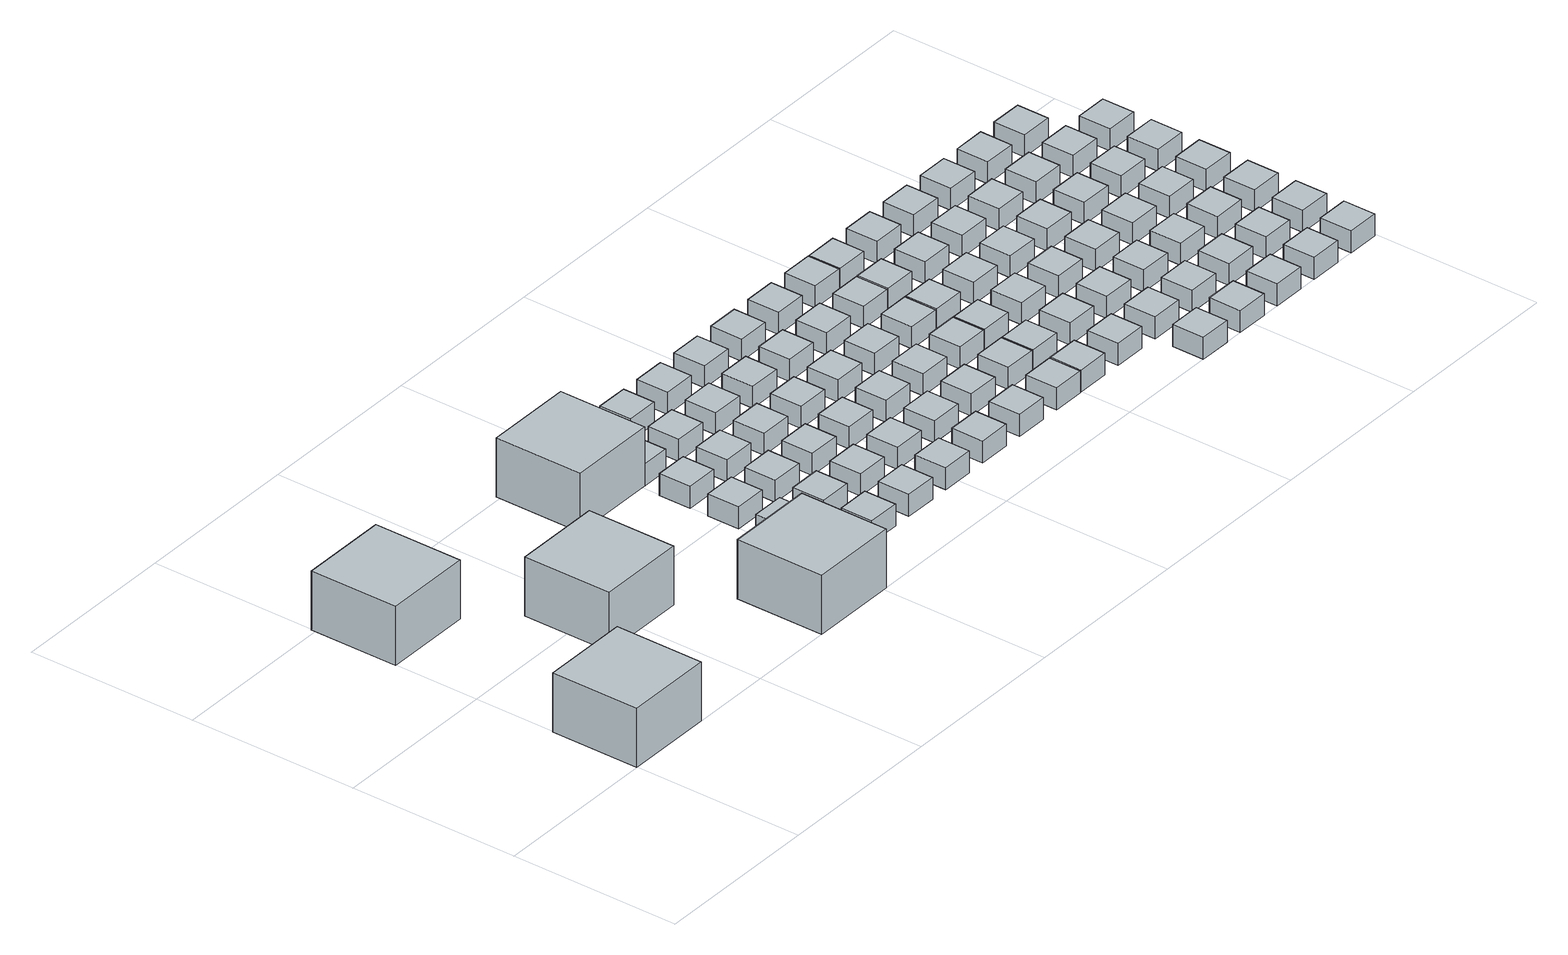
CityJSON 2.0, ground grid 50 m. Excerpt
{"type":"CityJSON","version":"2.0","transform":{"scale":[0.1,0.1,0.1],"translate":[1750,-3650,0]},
"CityObjects":{
"object1":{"type":"GenericCityObject","geometry":[{"type":"Solid","lod":"1","boundaries":[[[[0,1,2,3]],[[4,5,1,0]],[[5,6,2,1]],[[6,7,3,2]],[[7,4,0,3]],[[7,6,5,4]]]]}]},
"object2":{"type":"GenericCityObject","geometry":[{"type":"Solid","lod":"1","boundaries":[[[[8,9,10,11]],[[12,13,9,8]],[[13,14,10,9]],[[14,15,11,10]],[[15,12,8,11]],[[15,14,13,12]]]]}]},
"object3":{"type":"GenericCityObject","geometry":[{"type":"Solid","lod":"1","boundaries":[[[[16,17,18,19]],[[20,21,17,16]],[[21,22,18,17]],[[22,23,19,18]],[[23,20,16,19]],[[23,22,21,20]]]]}]},
"object4":{"type":"GenericCityObject","geometry":[{"type":"Solid","lod":"1","boundaries":[[[[24,25,26,27]],[[28,29,25,24]],[[29,30,26,25]],[[30,31,27,26]],[[31,28,24,27]],[[31,30,29,28]]]]}]},
"object5":{"type":"GenericCityObject","geometry":[{"type":"Solid","lod":"1","boundaries":[[[[32,33,34,35]],[[36,37,33,32]],[[37,38,34,33]],[[38,39,35,34]],[[39,36,32,35]],[[39,38,37,36]]]]}]},
"object6":{"type":"GenericCityObject","geometry":[{"type":"Solid","lod":"1","boundaries":[[[[40,41,42,43]],[[44,45,41,40]],[[45,46,42,41]],[[46,47,43,42]],[[47,44,40,43]],[[47,46,45,44]]]]}]},
"object7":{"type":"GenericCityObject","geometry":[{"type":"Solid","lod":"1","boundaries":[[[[48,49,50,51]],[[52,53,49,48]],[[53,54,50,49]],[[54,55,51,50]],[[55,52,48,51]],[[55,54,53,52]]]]}]},
"object8":{"type":"GenericCityObject","geometry":[{"type":"Solid","lod":"1","boundaries":[[[[56,57,58,59]],[[60,61,57,56]],[[61,62,58,57]],[[62,63,59,58]],[[63,60,56,59]],[[63,62,61,60]]]]}]},
"object9":{"type":"GenericCityObject","geometry":[{"type":"Solid","lod":"1","boundaries":[[[[64,65,66,67]],[[68,69,65,64]],[[69,70,66,65]],[[70,71,67,66]],[[71,68,64,67]],[[71,70,69,68]]]]}]},
"object10":{"type":"GenericCityObject","geometry":[{"type":"Solid","lod":"1","boundaries":[[[[72,73,74,75]],[[76,77,73,72]],[[77,78,74,73]],[[78,79,75,74]],[[79,76,72,75]],[[79,78,77,76]]]]}]},
"object11":{"type":"GenericCityObject","geometry":[{"type":"Solid","lod":"1","boundaries":[[[[80,81,82,83]],[[84,85,81,80]],[[85,86,82,81]],[[86,87,83,82]],[[87,84,80,83]],[[87,86,85,84]]]]}]},
"object12":{"type":"GenericCityObject","geometry":[{"type":"Solid","lod":"1","boundaries":[[[[88,89,90,91]],[[92,93,89,88]],[[93,94,90,89]],[[94,95,91,90]],[[95,92,88,91]],[[95,94,93,92]]]]}]},
"object13":{"type":"GenericCityObject","geometry":[{"type":"Solid","lod":"1","boundaries":[[[[96,97,98,99]],[[100,101,97,96]],[[101,102,98,97]],[[102,103,99,98]],[[103,100,96,99]],[[103,102,101,100]]]]}]},
"object14":{"type":"GenericCityObject","geometry":[{"type":"Solid","lod":"1","boundaries":[[[[104,105,106,107]],[[108,109,105,104]],[[109,110,106,105]],[[110,111,107,106]],[[111,108,104,107]],[[111,110,109,108]]]]}]},
"object15":{"type":"GenericCityObject","geometry":[{"type":"Solid","lod":"1","boundaries":[[[[112,113,114,115]],[[116,117,113,112]],[[117,118,114,113]],[[118,119,115,114]],[[119,116,112,115]],[[119,118,117,116]]]]}]},
"object16":{"type":"GenericCityObject","geometry":[{"type":"Solid","lod":"1","boundaries":[[[[120,121,122,123]],[[124,125,121,120]],[[125,126,122,121]],[[126,127,123,122]],[[127,124,120,123]],[[127,126,125,124]]]]}]},
"object17":{"type":"GenericCityObject","geometry":[{"type":"Solid","lod":"1","boundaries":[[[[128,129,130,131]],[[132,133,129,128]],[[133,134,130,129]],[[134,135,131,130]],[[135,132,128,131]],[[135,134,133,132]]]]}]},
"object18":{"type":"GenericCityObject","geometry":[{"type":"Solid","lod":"1","boundaries":[[[[136,137,138,139]],[[140,141,137,136]],[[141,142,138,137]],[[142,143,139,138]],[[143,140,136,139]],[[143,142,141,140]]]]}]},
"object19":{"type":"GenericCityObject","geometry":[{"type":"Solid","lod":"1","boundaries":[[[[144,145,146,147]],[[148,149,145,144]],[[149,150,146,145]],[[150,151,147,146]],[[151,148,144,147]],[[151,150,149,148]]]]}]},
"object20":{"type":"GenericCityObject","geometry":[{"type":"Solid","lod":"1","boundaries":[[[[152,153,154,155]],[[156,157,153,152]],[[157,158,154,153]],[[158,159,155,154]],[[159,156,152,155]],[[159,158,157,156]]]]}]},
"object21":{"type":"GenericCityObject","geometry":[{"type":"Solid","lod":"1","boundaries":[[[[160,161,162,163]],[[164,165,161,160]],[[165,166,162,161]],[[166,167,163,162]],[[167,164,160,163]],[[167,166,165,164]]]]}]},
"object22":{"type":"GenericCityObject","geometry":[{"type":"Solid","lod":"1","boundaries":[[[[168,169,170,171]],[[172,173,169,168]],[[173,174,170,169]],[[174,175,171,170]],[[175,172,168,171]],[[175,174,173,172]]]]}]},
"object23":{"type":"GenericCityObject","geometry":[{"type":"Solid","lod":"1","boundaries":[[[[176,177,178,179]],[[180,181,177,176]],[[181,182,178,177]],[[182,183,179,178]],[[183,180,176,179]],[[183,182,181,180]]]]}]},
"object24":{"type":"GenericCityObject","geometry":[{"type":"Solid","lod":"1","boundaries":[[[[184,185,186,187]],[[188,189,185,184]],[[189,190,186,185]],[[190,191,187,186]],[[191,188,184,187]],[[191,190,189,188]]]]}]},
"object25":{"type":"GenericCityObject","geometry":[{"type":"Solid","lod":"1","boundaries":[[[[192,193,194,195]],[[196,197,193,192]],[[197,198,194,193]],[[198,199,195,194]],[[199,196,192,195]],[[199,198,197,196]]]]}]},
"object26":{"type":"GenericCityObject","geometry":[{"type":"Solid","lod":"1","boundaries":[[[[200,201,202,203]],[[204,205,201,200]],[[205,206,202,201]],[[206,207,203,202]],[[207,204,200,203]],[[207,206,205,204]]]]}]},
"object27":{"type":"GenericCityObject","geometry":[{"type":"Solid","lod":"1","boundaries":[[[[208,209,210,211]],[[212,213,209,208]],[[213,214,210,209]],[[214,215,211,210]],[[215,212,208,211]],[[215,214,213,212]]]]}]},
"object28":{"type":"GenericCityObject","geometry":[{"type":"Solid","lod":"1","boundaries":[[[[216,217,218,219]],[[220,221,217,216]],[[221,222,218,217]],[[222,223,219,218]],[[223,220,216,219]],[[223,222,221,220]]]]}]},
"object29":{"type":"GenericCityObject","geometry":[{"type":"Solid","lod":"1","boundaries":[[[[224,225,226,227]],[[228,229,225,224]],[[229,230,226,225]],[[230,231,227,226]],[[231,228,224,227]],[[231,230,229,228]]]]}]},
"object30":{"type":"GenericCityObject","geometry":[{"type":"Solid","lod":"1","boundaries":[[[[232,233,234,235]],[[236,237,233,232]],[[237,238,234,233]],[[238,239,235,234]],[[239,236,232,235]],[[239,238,237,236]]]]}]},
"object31":{"type":"GenericCityObject","geometry":[{"type":"Solid","lod":"1","boundaries":[[[[240,241,242,243]],[[244,245,241,240]],[[245,246,242,241]],[[246,247,243,242]],[[247,244,240,243]],[[247,246,245,244]]]]}]},
"object32":{"type":"GenericCityObject","geometry":[{"type":"Solid","lod":"1","boundaries":[[[[248,249,250,251]],[[252,253,249,248]],[[253,254,250,249]],[[254,255,251,250]],[[255,252,248,251]],[[255,254,253,252]]]]}]},
"object33":{"type":"GenericCityObject","geometry":[{"type":"Solid","lod":"1","boundaries":[[[[256,257,258,259]],[[260,261,257,256]],[[261,262,258,257]],[[262,263,259,258]],[[263,260,256,259]],[[263,262,261,260]]]]}]},
"object34":{"type":"GenericCityObject","geometry":[{"type":"Solid","lod":"1","boundaries":[[[[264,265,266,267]],[[268,269,265,264]],[[269,270,266,265]],[[270,271,267,266]],[[271,268,264,267]],[[271,270,269,268]]]]}]},
"object35":{"type":"GenericCityObject","geometry":[{"type":"Solid","lod":"1","boundaries":[[[[272,273,274,275]],[[276,277,273,272]],[[277,278,274,273]],[[278,279,275,274]],[[279,276,272,275]],[[279,278,277,276]]]]}]},
"object36":{"type":"GenericCityObject","geometry":[{"type":"Solid","lod":"1","boundaries":[[[[280,281,282,283]],[[284,285,281,280]],[[285,286,282,281]],[[286,287,283,282]],[[287,284,280,283]],[[287,286,285,284]]]]}]},
"object37":{"type":"GenericCityObject","geometry":[{"type":"Solid","lod":"1","boundaries":[[[[288,289,290,291]],[[292,293,289,288]],[[293,294,290,289]],[[294,295,291,290]],[[295,292,288,291]],[[295,294,293,292]]]]}]},
"object38":{"type":"GenericCityObject","geometry":[{"type":"Solid","lod":"1","boundaries":[[[[296,297,298,299]],[[300,301,297,296]],[[301,302,298,297]],[[302,303,299,298]],[[303,300,296,299]],[[303,302,301,300]]]]}]},
"object39":{"type":"GenericCityObject","geometry":[{"type":"Solid","lod":"1","boundaries":[[[[304,305,306,307]],[[308,309,305,304]],[[309,310,306,305]],[[310,311,307,306]],[[311,308,304,307]],[[311,310,309,308]]]]}]},
"object40":{"type":"GenericCityObject","geometry":[{"type":"Solid","lod":"1","boundaries":[[[[312,313,314,315]],[[316,317,313,312]],[[317,318,314,313]],[[318,319,315,314]],[[319,316,312,315]],[[319,318,317,316]]]]}]},
"object41":{"type":"GenericCityObject","geometry":[{"type":"Solid","lod":"1","boundaries":[[[[320,321,322,323]],[[324,325,321,320]],[[325,326,322,321]],[[326,327,323,322]],[[327,324,320,323]],[[327,326,325,324]]]]}]},
"object42":{"type":"GenericCityObject","geometry":[{"type":"Solid","lod":"1","boundaries":[[[[328,329,330,331]],[[332,333,329,328]],[[333,334,330,329]],[[334,335,331,330]],[[335,332,328,331]],[[335,334,333,332]]]]}]},
"object43":{"type":"GenericCityObject","geometry":[{"type":"Solid","lod":"1","boundaries":[[[[336,337,338,339]],[[340,341,337,336]],[[341,342,338,337]],[[342,343,339,338]],[[343,340,336,339]],[[343,342,341,340]]]]}]},
"object44":{"type":"GenericCityObject","geometry":[{"type":"Solid","lod":"1","boundaries":[[[[344,345,346,347]],[[348,349,345,344]],[[349,350,346,345]],[[350,351,347,346]],[[351,348,344,347]],[[351,350,349,348]]]]}]},
"object45":{"type":"GenericCityObject","geometry":[{"type":"Solid","lod":"1","boundaries":[[[[352,353,354,355]],[[356,357,353,352]],[[357,358,354,353]],[[358,359,355,354]],[[359,356,352,355]],[[359,358,357,356]]]]}]},
"object46":{"type":"GenericCityObject","geometry":[{"type":"Solid","lod":"1","boundaries":[[[[360,361,362,363]],[[364,365,361,360]],[[365,366,362,361]],[[366,367,363,362]],[[367,364,360,363]],[[367,366,365,364]]]]}]},
"object47":{"type":"GenericCityObject","geometry":[{"type":"Solid","lod":"1","boundaries":[[[[368,369,370,371]],[[372,373,369,368]],[[373,374,370,369]],[[374,375,371,370]],[[375,372,368,371]],[[375,374,373,372]]]]}]},
"object48":{"type":"GenericCityObject","geometry":[{"type":"Solid","lod":"1","boundaries":[[[[376,377,378,379]],[[380,381,377,376]],[[381,382,378,377]],[[382,383,379,378]],[[383,380,376,379]],[[383,382,381,380]]]]}]},
"object49":{"type":"GenericCityObject","geometry":[{"type":"Solid","lod":"1","boundaries":[[[[384,385,386,387]],[[388,389,385,384]],[[389,390,386,385]],[[390,391,387,386]],[[391,388,384,387]],[[391,390,389,388]]]]}]},
"object50":{"type":"GenericCityObject","geometry":[{"type":"Solid","lod":"1","boundaries":[[[[392,393,394,395]],[[396,397,393,392]],[[397,398,394,393]],[[398,399,395,394]],[[399,396,392,395]],[[399,398,397,396]]]]}]},
"object51":{"type":"GenericCityObject","geometry":[{"type":"Solid","lod":"1","boundaries":[[[[400,401,402,403]],[[404,405,401,400]],[[405,406,402,401]],[[406,407,403,402]],[[407,404,400,403]],[[407,406,405,404]]]]}]},
"object52":{"type":"GenericCityObject","geometry":[{"type":"Solid","lod":"1","boundaries":[[[[408,409,410,411]],[[412,413,409,408]],[[413,414,410,409]],[[414,415,411,410]],[[415,412,408,411]],[[415,414,413,412]]]]}]},
"object53":{"type":"GenericCityObject","geometry":[{"type":"Solid","lod":"1","boundaries":[[[[416,417,418,419]],[[420,421,417,416]],[[421,422,418,417]],[[422,423,419,418]],[[423,420,416,419]],[[423,422,421,420]]]]}]},
"object54":{"type":"GenericCityObject","geometry":[{"type":"Solid","lod":"1","boundaries":[[[[424,425,426,427]],[[428,429,425,424]],[[429,430,426,425]],[[430,431,427,426]],[[431,428,424,427]],[[431,430,429,428]]]]}]},
"object55":{"type":"GenericCityObject","geometry":[{"type":"Solid","lod":"1","boundaries":[[[[432,433,434,435]],[[436,437,433,432]],[[437,438,434,433]],[[438,439,435,434]],[[439,436,432,435]],[[439,438,437,436]]]]}]},
"object56":{"type":"GenericCityObject","geometry":[{"type":"Solid","lod":"1","boundaries":[[[[440,441,442,443]],[[444,445,441,440]],[[445,446,442,441]],[[446,447,443,442]],[[447,444,440,443]],[[447,446,445,444]]]]}]},
"object57":{"type":"GenericCityObject","geometry":[{"type":"Solid","lod":"1","boundaries":[[[[448,449,450,451]],[[452,453,449,448]],[[453,454,450,449]],[[454,455,451,450]],[[455,452,448,451]],[[455,454,453,452]]]]}]},
"object58":{"type":"GenericCityObject","geometry":[{"type":"Solid","lod":"1","boundaries":[[[[456,457,458,459]],[[460,461,457,456]],[[461,462,458,457]],[[462,463,459,458]],[[463,460,456,459]],[[463,462,461,460]]]]}]},
"object59":{"type":"GenericCityObject","geometry":[{"type":"Solid","lod":"1","boundaries":[[[[464,465,466,467]],[[468,469,465,464]],[[469,470,466,465]],[[470,471,467,466]],[[471,468,464,467]],[[471,470,469,468]]]]}]},
"object60":{"type":"GenericCityObject","geometry":[{"type":"Solid","lod":"1","boundaries":[[[[472,473,474,475]],[[476,477,473,472]],[[477,478,474,473]],[[478,479,475,474]],[[479,476,472,475]],[[479,478,477,476]]]]}]},
"object61":{"type":"GenericCityObject","geometry":[{"type":"Solid","lod":"1","boundaries":[[[[480,481,482,483]],[[484,485,481,480]],[[485,486,482,481]],[[486,487,483,482]],[[487,484,480,483]],[[487,486,485,484]]]]}]},
"object62":{"type":"GenericCityObject","geometry":[{"type":"Solid","lod":"1","boundaries":[[[[488,489,490,491]],[[492,493,489,488]],[[493,494,490,489]],[[494,495,491,490]],[[495,492,488,491]],[[495,494,493,492]]]]}]},
"object63":{"type":"GenericCityObject","geometry":[{"type":"Solid","lod":"1","boundaries":[[[[496,497,498,499]],[[500,501,497,496]],[[501,502,498,497]],[[502,503,499,498]],[[503,500,496,499]],[[503,502,501,500]]]]}]},
"object64":{"type":"GenericCityObject","geometry":[{"type":"Solid","lod":"1","boundaries":[[[[504,505,506,507]],[[508,509,505,504]],[[509,510,506,505]],[[510,511,507,506]],[[511,508,504,507]],[[511,510,509,508]]]]}]},
"object65":{"type":"GenericCityObject","geometry":[{"type":"Solid","lod":"1","boundaries":[[[[512,513,514,515]],[[516,517,513,512]],[[517,518,514,513]],[[518,519,515,514]],[[519,516,512,515]],[[519,518,517,516]]]]}]},
"object66":{"type":"GenericCityObject","geometry":[{"type":"Solid","lod":"1","boundaries":[[[[520,521,522,523]],[[524,525,521,520]],[[525,526,522,521]],[[526,527,523,522]],[[527,524,520,523]],[[527,526,525,524]]]]}]},
"object67":{"type":"GenericCityObject","geometry":[{"type":"Solid","lod":"1","boundaries":[[[[528,529,530,531]],[[532,533,529,528]],[[533,534,530,529]],[[534,535,531,530]],[[535,532,528,531]],[[535,534,533,532]]]]}]},
"object68":{"type":"GenericCityObject","geometry":[{"type":"Solid","lod":"1","boundaries":[[[[536,537,538,539]],[[540,541,537,536]],[[541,542,538,537]],[[542,543,539,538]],[[543,540,536,539]],[[543,542,541,540]]]]}]},
"object69":{"type":"GenericCityObject","geometry":[{"type":"Solid","lod":"1","boundaries":[[[[544,545,546,547]],[[548,549,545,544]],[[549,550,546,545]],[[550,551,547,546]],[[551,548,544,547]],[[551,550,549,548]]]]}]},
"object70":{"type":"GenericCityObject","geometry":[{"type":"Solid","lod":"1","boundaries":[[[[552,553,554,555]],[[556,557,553,552]],[[557,558,554,553]],[[558,559,555,554]],[[559,556,552,555]],[[559,558,557,556]]]]}]},
"object71":{"type":"GenericCityObject","geometry":[{"type":"Solid","lod":"1","boundaries":[[[[560,561,562,563]],[[564,565,561,560]],[[565,566,562,561]],[[566,567,563,562]],[[567,564,560,563]],[[567,566,565,564]]]]}]},
"object72":{"type":"GenericCityObject","geometry":[{"type":"Solid","lod":"1","boundaries":[[[[568,569,570,571]],[[572,573,569,568]],[[573,574,570,569]],[[574,575,571,570]],[[575,572,568,571]],[[575,574,573,572]]]]}]},
"object73":{"type":"GenericCityObject","geometry":[{"type":"Solid","lod":"1","boundaries":[[[[576,577,578,579]],[[580,581,577,576]],[[581,582,578,577]],[[582,583,579,578]],[[583,580,576,579]],[[583,582,581,580]]]]}]},
"object74":{"type":"GenericCityObject","geometry":[{"type":"Solid","lod":"1","boundaries":[[[[584,585,586,587]],[[588,589,585,584]],[[589,590,586,585]],[[590,591,587,586]],[[591,588,584,587]],[[591,590,589,588]]]]}]},
"object75":{"type":"GenericCityObject","geometry":[{"type":"Solid","lod":"1","boundaries":[[[[592,593,594,595]],[[596,597,593,592]],[[597,598,594,593]],[[598,599,595,594]],[[599,596,592,595]],[[599,598,597,596]]]]}]},
"object76":{"type":"GenericCityObject","geometry":[{"type":"Solid","lod":"1","boundaries":[[[[600,601,602,603]],[[604,605,601,600]],[[605,606,602,601]],[[606,607,603,602]],[[607,604,600,603]],[[607,606,605,604]]]]}]},
"object77":{"type":"GenericCityObject","geometry":[{"type":"Solid","lod":"1","boundaries":[[[[608,609,610,611]],[[612,613,609,608]],[[613,614,610,609]],[[614,615,611,610]],[[615,612,608,611]],[[615,614,613,612]]]]}]},
"object78":{"type":"GenericCityObject","geometry":[{"type":"Solid","lod":"1","boundaries":[[[[616,617,618,619]],[[620,621,617,616]],[[621,622,618,617]],[[622,623,619,618]],[[623,620,616,619]],[[623,622,621,620]]]]}]},
"object79":{"type":"GenericCityObject","geometry":[{"type":"Solid","lod":"1","boundaries":[[[[624,625,626,627]],[[628,629,625,624]],[[629,630,626,625]],[[630,631,627,626]],[[631,628,624,627]],[[631,630,629,628]]]]}]},
"object80":{"type":"GenericCityObject","geometry":[{"type":"Solid","lod":"1","boundaries":[[[[632,633,634,635]],[[636,637,633,632]],[[637,638,634,633]],[[638,639,635,634]],[[639,636,632,635]],[[639,638,637,636]]]]}]},
"object81":{"type":"GenericCityObject","geometry":[{"type":"Solid","lod":"1","boundaries":[[[[640,641,642,643]],[[644,645,641,640]],[[645,646,642,641]],[[646,647,643,642]],[[647,644,640,643]],[[647,646,645,644]]]]}]},
"object82":{"type":"GenericCityObject","geometry":[{"type":"Solid","lod":"1","boundaries":[[[[648,649,650,651]],[[652,653,649,648]],[[653,654,650,649]],[[654,655,651,650]],[[655,652,648,651]],[[655,654,653,652]]]]}]},
"object83":{"type":"GenericCityObject","geometry":[{"type":"Solid","lod":"1","boundaries":[[[[656,657,658,659]],[[660,661,657,656]],[[661,662,658,657]],[[662,663,659,658]],[[663,660,656,659]],[[663,662,661,660]]]]}]},
"object84":{"type":"GenericCityObject","geometry":[{"type":"Solid","lod":"1","boundaries":[[[[664,665,666,667]],[[668,669,665,664]],[[669,670,666,665]],[[670,671,667,666]],[[671,668,664,667]],[[671,670,669,668]]]]}]},
"object85":{"type":"GenericCityObject","geometry":[{"type":"Solid","lod":"1","boundaries":[[[[672,673,674,675]],[[676,677,673,672]],[[677,678,674,673]],[[678,679,675,674]],[[679,676,672,675]],[[679,678,677,676]]]]}]},
"object86":{"type":"GenericCityObject","geometry":[{"type":"Solid","lod":"1","boundaries":[[[[680,681,682,683]],[[684,685,681,680]],[[685,686,682,681]],[[686,687,683,682]],[[687,684,680,683]],[[687,686,685,684]]]]}]},
"object87":{"type":"GenericCityObject","geometry":[{"type":"Solid","lod":"1","boundaries":[[[[688,689,690,691]],[[692,693,689,688]],[[693,694,690,689]],[[694,695,691,690]],[[695,692,688,691]],[[695,694,693,692]]]]}]},
"object88":{"type":"GenericCityObject","geometry":[{"type":"Solid","lod":"1","boundaries":[[[[696,697,698,699]],[[700,701,697,696]],[[701,702,698,697]],[[702,703,699,698]],[[703,700,696,699]],[[703,702,701,700]]]]}]},
"object89":{"type":"GenericCityObject","geometry":[{"type":"Solid","lod":"1","boundaries":[[[[704,705,706,707]],[[708,709,705,704]],[[709,710,706,705]],[[710,711,707,706]],[[711,708,704,707]],[[711,710,709,708]]]]}]},
"object90":{"type":"GenericCityObject","geometry":[{"type":"Solid","lod":"1","boundaries":[[[[712,713,714,715]],[[716,717,713,712]],[[717,718,714,713]],[[718,719,715,714]],[[719,716,712,715]],[[719,718,717,716]]]]}]},
"object91":{"type":"GenericCityObject","geometry":[{"type":"Solid","lod":"1","boundaries":[[[[720,721,722,723]],[[724,725,721,720]],[[725,726,722,721]],[[726,727,723,722]],[[727,724,720,723]],[[727,726,725,724]]]]}]},
"object92":{"type":"GenericCityObject","geometry":[{"type":"Solid","lod":"1","boundaries":[[[[728,729,730,731]],[[732,733,729,728]],[[733,734,730,729]],[[734,735,731,730]],[[735,732,728,731]],[[735,734,733,732]]]]}]},
"object93":{"type":"GenericCityObject","geometry":[{"type":"Solid","lod":"1","boundaries":[[[[736,737,738,739]],[[740,741,737,736]],[[741,742,738,737]],[[742,743,739,738]],[[743,740,736,739]],[[743,742,741,740]]]]}]}
},
"vertices":[
[0,0,0],[262,0,0],[262,262,0],[0,262,0],[0,0,175],[262,0,175],[262,262,175],[0,262,175],
[0,750,0],[262,750,0],[262,1012,0],[0,1012,0],[0,750,175],[262,750,175],[262,1012,175],[0,1012,175],
[370,370,0],[632,370,0],[632,632,0],[370,632,0],[370,370,175],[632,370,175],[632,632,175],[370,632,175],
[750,0,0],[1012,0,0],[1012,262,0],[750,262,0],[750,0,175],[1012,0,175],[1012,262,175],[750,262,175],
[1000,150,0],[1096,150,0],[1096,246,0],[1000,246,0],[1000,150,65],[1096,150,65],[1096,246,65],[1000,246,65],
[750,750,0],[1012,750,0],[1012,1012,0],[750,1012,0],[750,750,175],[1012,750,175],[1012,1012,175],[750,1012,175],
[1000,300,0],[1096,300,0],[1096,396,0],[1000,396,0],[1000,300,65],[1096,300,65],[1096,396,65],[1000,396,65],
[1000,450,0],[1096,450,0],[1096,546,0],[1000,546,0],[1000,450,65],[1096,450,65],[1096,546,65],[1000,546,65],
[1000,600,0],[1096,600,0],[1096,696,0],[1000,696,0],[1000,600,65],[1096,600,65],[1096,696,65],[1000,696,65],
[1150,150,0],[1246,150,0],[1246,246,0],[1150,246,0],[1150,150,65],[1246,150,65],[1246,246,65],[1150,246,65],
[1000,750,0],[1096,750,0],[1096,846,0],[1000,846,0],[1000,750,65],[1096,750,65],[1096,846,65],[1000,846,65],
[1150,300,0],[1246,300,0],[1246,396,0],[1150,396,0],[1150,300,65],[1246,300,65],[1246,396,65],[1150,396,65],
[1000,900,0],[1096,900,0],[1096,996,0],[1000,996,0],[1000,900,65],[1096,900,65],[1096,996,65],[1000,996,65],
[1150,450,0],[1246,450,0],[1246,546,0],[1150,546,0],[1150,450,65],[1246,450,65],[1246,546,65],[1150,546,65],
[1150,600,0],[1246,600,0],[1246,696,0],[1150,696,0],[1150,600,65],[1246,600,65],[1246,696,65],[1150,696,65],
[1300,150,0],[1396,150,0],[1396,246,0],[1300,246,0],[1300,150,65],[1396,150,65],[1396,246,65],[1300,246,65],
[1150,750,0],[1246,750,0],[1246,846,0],[1150,846,0],[1150,750,65],[1246,750,65],[1246,846,65],[1150,846,65],
[1300,300,0],[1396,300,0],[1396,396,0],[1300,396,0],[1300,300,65],[1396,300,65],[1396,396,65],[1300,396,65],
[1150,900,0],[1246,900,0],[1246,996,0],[1150,996,0],[1150,900,65],[1246,900,65],[1246,996,65],[1150,996,65],
[1300,450,0],[1396,450,0],[1396,546,0],[1300,546,0],[1300,450,65],[1396,450,65],[1396,546,65],[1300,546,65],
[1300,600,0],[1396,600,0],[1396,696,0],[1300,696,0],[1300,600,65],[1396,600,65],[1396,696,65],[1300,696,65],
[1450,150,0],[1546,150,0],[1546,246,0],[1450,246,0],[1450,150,65],[1546,150,65],[1546,246,65],[1450,246,65],
[1300,750,0],[1396,750,0],[1396,846,0],[1300,846,0],[1300,750,65],[1396,750,65],[1396,846,65],[1300,846,65],
[1450,300,0],[1546,300,0],[1546,396,0],[1450,396,0],[1450,300,65],[1546,300,65],[1546,396,65],[1450,396,65],
[1300,900,0],[1396,900,0],[1396,996,0],[1300,996,0],[1300,900,65],[1396,900,65],[1396,996,65],[1300,996,65],
[1450,450,0],[1546,450,0],[1546,546,0],[1450,546,0],[1450,450,65],[1546,450,65],[1546,546,65],[1450,546,65],
[1450,600,0],[1546,600,0],[1546,696,0],[1450,696,0],[1450,600,65],[1546,600,65],[1546,696,65],[1450,696,65],
[1600,150,0],[1696,150,0],[1696,246,0],[1600,246,0],[1600,150,65],[1696,150,65],[1696,246,65],[1600,246,65],
[1450,750,0],[1546,750,0],[1546,846,0],[1450,846,0],[1450,750,65],[1546,750,65],[1546,846,65],[1450,846,65],
[1600,300,0],[1696,300,0],[1696,396,0],[1600,396,0],[1600,300,65],[1696,300,65],[1696,396,65],[1600,396,65],
[1450,900,0],[1546,900,0],[1546,996,0],[1450,996,0],[1450,900,65],[1546,900,65],[1546,996,65],[1450,996,65],
[1600,450,0],[1696,450,0],[1696,546,0],[1600,546,0],[1600,450,65],[1696,450,65],[1696,546,65],[1600,546,65],
[1600,600,0],[1696,600,0],[1696,696,0],[1600,696,0],[1600,600,65],[1696,600,65],[1696,696,65],[1600,696,65],
[1750,150,0],[1846,150,0],[1846,246,0],[1750,246,0],[1750,150,65],[1846,150,65],[1846,246,65],[1750,246,65],
[1600,750,0],[1696,750,0],[1696,846,0],[1600,846,0],[1600,750,65],[1696,750,65],[1696,846,65],[1600,846,65],
[1750,300,0],[1846,300,0],[1846,396,0],[1750,396,0],[1750,300,65],[1846,300,65],[1846,396,65],[1750,396,65],
[1600,900,0],[1696,900,0],[1696,996,0],[1600,996,0],[1600,900,65],[1696,900,65],[1696,996,65],[1600,996,65],
[1750,450,0],[1846,450,0],[1846,546,0],[1750,546,0],[1750,450,65],[1846,450,65],[1846,546,65],[1750,546,65],
[1750,600,0],[1846,600,0],[1846,696,0],[1750,696,0],[1750,600,65],[1846,600,65],[1846,696,65],[1750,696,65],
[1900,150,0],[1996,150,0],[1996,246,0],[1900,246,0],[1900,150,65],[1996,150,65],[1996,246,65],[1900,246,65],
[1750,750,0],[1846,750,0],[1846,846,0],[1750,846,0],[1750,750,65],[1846,750,65],[1846,846,65],[1750,846,65],
[1900,300,0],[1996,300,0],[1996,396,0],[1900,396,0],[1900,300,65],[1996,300,65],[1996,396,65],[1900,396,65],
[1750,900,0],[1846,900,0],[1846,996,0],[1750,996,0],[1750,900,65],[1846,900,65],[1846,996,65],[1750,996,65],
[1900,450,0],[1996,450,0],[1996,546,0],[1900,546,0],[1900,450,65],[1996,450,65],[1996,546,65],[1900,546,65],
[2000,150,0],[2096,150,0],[2096,246,0],[2000,246,0],[2000,150,65],[2096,150,65],[2096,246,65],[2000,246,65],
[1900,600,0],[1996,600,0],[1996,696,0],[1900,696,0],[1900,600,65],[1996,600,65],[1996,696,65],[1900,696,65],
[2000,300,0],[2096,300,0],[2096,396,0],[2000,396,0],[2000,300,65],[2096,300,65],[2096,396,65],[2000,396,65],
[1900,750,0],[1996,750,0],[1996,846,0],[1900,846,0],[1900,750,65],[1996,750,65],[1996,846,65],[1900,846,65],
[2000,450,0],[2096,450,0],[2096,546,0],[2000,546,0],[2000,450,65],[2096,450,65],[2096,546,65],[2000,546,65],
[1900,900,0],[1996,900,0],[1996,996,0],[1900,996,0],[1900,900,65],[1996,900,65],[1996,996,65],[1900,996,65],
[2000,600,0],[2096,600,0],[2096,696,0],[2000,696,0],[2000,600,65],[2096,600,65],[2096,696,65],[2000,696,65],
[2150,150,0],[2246,150,0],[2246,246,0],[2150,246,0],[2150,150,65],[2246,150,65],[2246,246,65],[2150,246,65],
[2000,750,0],[2096,750,0],[2096,846,0],[2000,846,0],[2000,750,65],[2096,750,65],[2096,846,65],[2000,846,65],
[2150,300,0],[2246,300,0],[2246,396,0],[2150,396,0],[2150,300,65],[2246,300,65],[2246,396,65],[2150,396,65],
[2000,900,0],[2096,900,0],[2096,996,0],[2000,996,0],[2000,900,65],[2096,900,65],[2096,996,65],[2000,996,65],
[2150,450,0],[2246,450,0],[2246,546,0],[2150,546,0],[2150,450,65],[2246,450,65],[2246,546,65],[2150,546,65],
[2300,0,0],[2396,0,0],[2396,96,0],[2300,96,0],[2300,0,65],[2396,0,65],[2396,96,65],[2300,96,65],
[2150,600,0],[2246,600,0],[2246,696,0],[2150,696,0],[2150,600,65],[2246,600,65],[2246,696,65],[2150,696,65],
[2300,150,0],[2396,150,0],[2396,246,0],[2300,246,0],[2300,150,65],[2396,150,65],[2396,246,65],[2300,246,65],
[2150,750,0],[2246,750,0],[2246,846,0],[2150,846,0],[2150,750,65],[2246,750,65],[2246,846,65],[2150,846,65],
[2300,300,0],[2396,300,0],[2396,396,0],[2300,396,0],[2300,300,65],[2396,300,65],[2396,396,65],[2300,396,65],
[2150,900,0],[2246,900,0],[2246,996,0],[2150,996,0],[2150,900,65],[2246,900,65],[2246,996,65],[2150,996,65],
[2300,450,0],[2396,450,0],[2396,546,0],[2300,546,0],[2300,450,65],[2396,450,65],[2396,546,65],[2300,546,65],
[2450,0,0],[2546,0,0],[2546,96,0],[2450,96,0],[2450,0,65],[2546,0,65],[2546,96,65],[2450,96,65],
[2300,600,0],[2396,600,0],[2396,696,0],[2300,696,0],[2300,600,65],[2396,600,65],[2396,696,65],[2300,696,65],
[2450,150,0],[2546,150,0],[2546,246,0],[2450,246,0],[2450,150,65],[2546,150,65],[2546,246,65],[2450,246,65],
[2300,750,0],[2396,750,0],[2396,846,0],[2300,846,0],[2300,750,65],[2396,750,65],[2396,846,65],[2300,846,65],
[2450,300,0],[2546,300,0],[2546,396,0],[2450,396,0],[2450,300,65],[2546,300,65],[2546,396,65],[2450,396,65],
[2300,900,0],[2396,900,0],[2396,996,0],[2300,996,0],[2300,900,65],[2396,900,65],[2396,996,65],[2300,996,65],
[2450,450,0],[2546,450,0],[2546,546,0],[2450,546,0],[2450,450,65],[2546,450,65],[2546,546,65],[2450,546,65],
[2600,0,0],[2696,0,0],[2696,96,0],[2600,96,0],[2600,0,65],[2696,0,65],[2696,96,65],[2600,96,65],
[2450,600,0],[2546,600,0],[2546,696,0],[2450,696,0],[2450,600,65],[2546,600,65],[2546,696,65],[2450,696,65],
[2600,150,0],[2696,150,0],[2696,246,0],[2600,246,0],[2600,150,65],[2696,150,65],[2696,246,65],[2600,246,65],
[2450,750,0],[2546,750,0],[2546,846,0],[2450,846,0],[2450,750,65],[2546,750,65],[2546,846,65],[2450,846,65],
[2600,300,0],[2696,300,0],[2696,396,0],[2600,396,0],[2600,300,65],[2696,300,65],[2696,396,65],[2600,396,65],
[2450,900,0],[2546,900,0],[2546,996,0],[2450,996,0],[2450,900,65],[2546,900,65],[2546,996,65],[2450,996,65],
[2600,450,0],[2696,450,0],[2696,546,0],[2600,546,0],[2600,450,65],[2696,450,65],[2696,546,65],[2600,546,65],
[2750,0,0],[2846,0,0],[2846,96,0],[2750,96,0],[2750,0,65],[2846,0,65],[2846,96,65],[2750,96,65],
[2600,600,0],[2696,600,0],[2696,696,0],[2600,696,0],[2600,600,65],[2696,600,65],[2696,696,65],[2600,696,65],
[2750,150,0],[2846,150,0],[2846,246,0],[2750,246,0],[2750,150,65],[2846,150,65],[2846,246,65],[2750,246,65],
[2600,750,0],[2696,750,0],[2696,846,0],[2600,846,0],[2600,750,65],[2696,750,65],[2696,846,65],[2600,846,65],
[2750,300,0],[2846,300,0],[2846,396,0],[2750,396,0],[2750,300,65],[2846,300,65],[2846,396,65],[2750,396,65],
[2600,900,0],[2696,900,0],[2696,996,0],[2600,996,0],[2600,900,65],[2696,900,65],[2696,996,65],[2600,996,65],
[2750,450,0],[2846,450,0],[2846,546,0],[2750,546,0],[2750,450,65],[2846,450,65],[2846,546,65],[2750,546,65],
[2900,0,0],[2996,0,0],[2996,96,0],[2900,96,0],[2900,0,65],[2996,0,65],[2996,96,65],[2900,96,65],
[2750,600,0],[2846,600,0],[2846,696,0],[2750,696,0],[2750,600,65],[2846,600,65],[2846,696,65],[2750,696,65],
[2900,150,0],[2996,150,0],[2996,246,0],[2900,246,0],[2900,150,65],[2996,150,65],[2996,246,65],[2900,246,65],
[2750,750,0],[2846,750,0],[2846,846,0],[2750,846,0],[2750,750,65],[2846,750,65],[2846,846,65],[2750,846,65],
[2900,300,0],[2996,300,0],[2996,396,0],[2900,396,0],[2900,300,65],[2996,300,65],[2996,396,65],[2900,396,65],
[2750,900,0],[2846,900,0],[2846,996,0],[2750,996,0],[2750,900,65],[2846,900,65],[2846,996,65],[2750,996,65],
[2900,450,0],[2996,450,0],[2996,546,0],[2900,546,0],[2900,450,65],[2996,450,65],[2996,546,65],[2900,546,65],
[2900,600,0],[2996,600,0],[2996,696,0],[2900,696,0],[2900,600,65],[2996,600,65],[2996,696,65],[2900,696,65],
[2900,750,0],[2996,750,0],[2996,846,0],[2900,846,0],[2900,750,65],[2996,750,65],[2996,846,65],[2900,846,65]
]}
